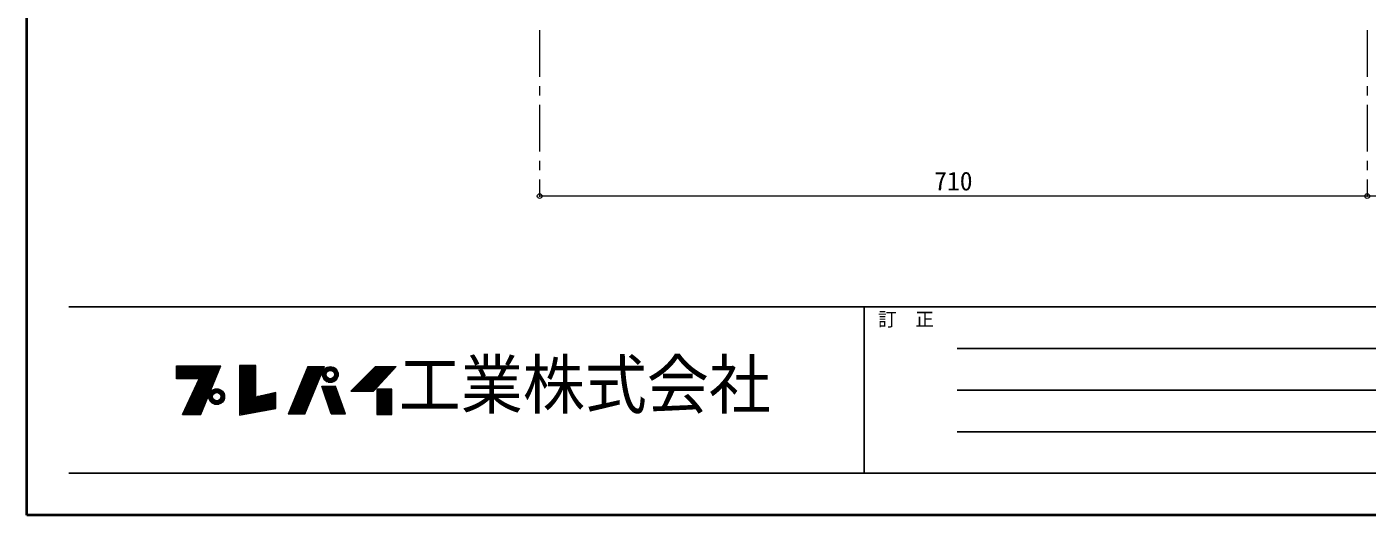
# Model space of a CAD drawing. Units: millimetres at full size, sheet at 1:8; details may follow other scales. Extents: x -1695 to 1545, y -1111 to 1137.
# Drawn here: x -1695 to -545, y -1111 to -692 of the extents above; entities that cross this region are included whole.
import ezdxf
from ezdxf.enums import TextEntityAlignment as Align

# ---------------------------------------------------------------- set-up
doc = ezdxf.new("R2010")
doc.units = ezdxf.units.MM
doc.header["$LTSCALE"] = 8
doc.header["$PDMODE"] = 32
doc.header["$PDSIZE"] = 4
doc.linetypes.add('CHAIN1', pattern=[8, 5, -1, 1, -1])
doc.layers.add('0-0_ﾚｲﾔ1', color=4, linetype='Continuous', lineweight=9)
doc.styles.add('ＭＳ ゴシック', font='')
doc.styles.get('ＭＳ ゴシック').set_extended_font_data('MS Gothic')

msp = doc.modelspace()

# ---------------------------------------------------------------- linework, layer by layer
at = {"layer": '0-0_ﾚｲﾔ1', "color": 1, "lineweight": 40}
for p, q in [((-1695.137, -1110.909), (-1695.137, 1137.091)), ((1544.863, -1110.909), (-1695.137, -1110.909))]:
    msp.add_line(p, q, dxfattribs=at)
at = {"layer": '0-0_ﾚｲﾔ1', "linetype": 'CHAIN1'}
for p, q in [((-1255.137, -694.509), (-1255.137, -836.909)), ((-545.137, -694.509), (-545.137, -836.909))]:
    msp.add_line(p, q, dxfattribs=at)
at = {"layer": '0-0_ﾚｲﾔ1'}
for p, q in [((-545.137, -836.909), (-1255.137, -836.909)), ((-45.137, -836.909), (-545.137, -836.909))]:
    msp.add_line(p, q, dxfattribs=at)
at = {"layer": '0-0_ﾚｲﾔ1', "color": 6, "lineweight": 25}
for p, q in [((-1659.137, -932.052), (1508.863, -932.052)), ((-976.852, -932.052), (-976.852, -1074.909)), ((-896.852, -967.766), (-153.995, -967.766)), ((-153.995, -1003.481), (-896.852, -1003.481)), ((-153.995, -1039.195), (-896.852, -1039.195)), ((1508.863, -1074.909), (-1659.137, -1074.909))]:
    msp.add_line(p, q, dxfattribs=at)
at = {"layer": '0-0_ﾚｲﾔ1', "color": 7, "lineweight": 18}
for p, q in [((-1566.795, -983.069), (-1528.867, -983.069)), ((-1566.795, -983.405), (-1529.006, -983.405)), ((-1566.795, -983.909), (-1529.215, -983.909)), ((-1566.795, -984.413), (-1529.423, -984.413)), ((-1566.795, -984.917), (-1529.631, -984.917)), ((-1566.795, -985.589), (-1529.909, -985.589)), ((-1530.118, -986.093), (-1566.795, -986.093)), ((-1566.795, -986.597), (-1530.326, -986.597)), ((-1566.795, -987.101), (-1530.535, -987.101)), ((-1566.795, -987.605), (-1530.743, -987.605)), ((-1566.795, -988.109), (-1530.952, -988.109)), ((-1566.795, -988.445), (-1531.091, -988.445)), ((-1545.963, -1024.397), (-1528.659, -982.565)), ((-1512.699, -982.397), (-1512.699, -1024.901)), ((-1498.755, -982.397), (-1512.699, -982.397)), ((-1512.699, -983.069), (-1498.755, -983.069)), ((-1512.699, -983.405), (-1498.755, -983.405)), ((-1512.699, -983.909), (-1498.755, -983.909)), ((-1512.699, -984.413), (-1498.755, -984.413)), ((-1512.699, -984.917), (-1498.755, -984.917)), ((-1512.699, -985.589), (-1498.755, -985.589)), ((-1512.699, -986.093), (-1498.755, -986.093)), ((-1512.699, -986.597), (-1498.755, -986.597)), ((-1512.699, -987.101), (-1498.755, -987.101)), ((-1512.699, -987.605), (-1498.755, -987.605)), ((-1512.699, -988.109), (-1498.755, -988.109)), ((-1512.699, -988.445), (-1498.755, -988.445)), ((-1454.067, -983.237), (-1470.867, -1024.061)), ((-1456.587, -1024.061), (-1439.619, -983.237)), ((-1456.21, -988.445), (-1441.783, -988.445)), ((-1456.072, -988.109), (-1441.644, -988.109)), ((-1455.864, -987.605), (-1441.434, -987.605)), ((-1455.657, -987.101), (-1441.225, -987.101)), ((-1455.449, -986.597), (-1441.015, -986.597)), ((-1455.242, -986.093), (-1440.806, -986.093)), ((-1455.034, -985.589), (-1440.596, -985.589)), ((-1454.758, -984.917), (-1440.317, -984.917)), ((-1454.551, -984.413), (-1440.123, -984.413)), ((-1454.343, -983.909), (-1439.898, -983.909)), ((-1454.067, -983.237), (-1439.619, -983.237)), ((-1441.376, -988.613), (-1438.014, -988.613)), ((-1441.062, -987.605), (-1437.317, -987.605)), ((-1440.751, -986.933), (-1436.411, -986.933)), ((-1440.222, -986.093), (-1429.271, -986.093)), ((-1439.657, -985.421), (-1429.836, -985.421)), ((-1438.684, -984.581), (-1430.809, -984.581)), ((-1437.504, -983.909), (-1431.99, -983.909)), ((-1428.742, -986.933), (-1433.082, -986.933)), ((-1428.431, -987.605), (-1432.176, -987.605)), ((-1428.117, -988.613), (-1431.479, -988.613)), ((-1401.147, -988.445), (-1382.967, -988.445)), ((-1400.811, -988.109), (-1382.655, -988.109)), ((-1400.307, -987.605), (-1382.187, -987.605)), ((-1399.803, -987.101), (-1381.719, -987.101)), ((-1399.299, -986.597), (-1381.251, -986.597)), ((-1398.795, -986.093), (-1380.783, -986.093)), ((-1398.291, -985.589), (-1380.315, -985.589)), ((-1397.787, -1004.405), (-1378.131, -983.237)), ((-1397.619, -984.917), (-1379.691, -984.917)), ((-1397.115, -984.413), (-1379.223, -984.413)), ((-1396.611, -983.909), (-1378.755, -983.909)), ((-1566.795, -989.117), (-1531.369, -989.117)), ((-1566.795, -989.621), (-1531.577, -989.621)), ((-1566.795, -990.125), (-1531.786, -990.125)), ((-1566.795, -990.629), (-1531.994, -990.629)), ((-1566.795, -991.133), (-1532.203, -991.133)), ((-1566.795, -991.637), (-1532.411, -991.637)), ((-1566.795, -992.141), (-1532.62, -992.141)), ((-1566.795, -992.645), (-1532.828, -992.645)), ((-1566.795, -993.149), (-1533.037, -993.149)), ((-1547.307, -993.821), (-1566.795, -993.821)), ((-1561.419, -1024.397), (-1547.307, -993.821)), ((-1550.331, -1000.373), (-1536.025, -1000.373)), ((-1535.747, -999.701), (-1550.02, -999.701)), ((-1535.469, -999.029), (-1549.659, -999.029)), ((-1549.323, -998.189), (-1535.122, -998.189)), ((-1534.844, -997.517), (-1549.012, -997.517)), ((-1534.496, -996.677), (-1548.625, -996.677)), ((-1534.288, -996.173), (-1548.392, -996.173)), ((-1534.01, -995.501), (-1548.082, -995.501)), ((-1533.801, -994.997), (-1547.849, -994.997)), ((-1533.523, -994.325), (-1547.539, -994.325)), ((-1533.315, -993.821), (-1547.307, -993.821)), ((-1512.699, -989.117), (-1498.755, -989.117)), ((-1512.699, -989.621), (-1498.755, -989.621)), ((-1512.699, -990.125), (-1498.755, -990.125)), ((-1512.699, -990.629), (-1498.755, -990.629)), ((-1512.699, -991.133), (-1498.755, -991.133)), ((-1512.699, -991.637), (-1498.755, -991.637)), ((-1512.699, -992.141), (-1498.755, -992.141)), ((-1512.699, -992.645), (-1498.755, -992.645)), ((-1512.699, -993.149), (-1498.755, -993.149)), ((-1512.699, -993.821), (-1498.755, -993.821)), ((-1512.699, -994.325), (-1498.755, -994.325)), ((-1512.699, -994.997), (-1498.755, -994.997)), ((-1512.699, -995.501), (-1498.755, -995.501)), ((-1512.699, -996.173), (-1498.755, -996.173)), ((-1512.699, -996.677), (-1498.755, -996.677)), ((-1512.699, -997.517), (-1498.755, -997.517)), ((-1512.699, -998.189), (-1498.755, -998.189)), ((-1512.699, -999.029), (-1498.755, -999.029)), ((-1512.699, -999.701), (-1498.755, -999.701)), ((-1512.699, -1000.373), (-1498.755, -1000.373)), ((-1461.123, -1000.373), (-1446.741, -1000.373)), ((-1460.842, -999.701), (-1446.462, -999.701)), ((-1460.565, -999.029), (-1446.182, -999.029)), ((-1460.22, -998.189), (-1445.833, -998.189)), ((-1459.943, -997.517), (-1445.554, -997.517)), ((-1459.597, -996.677), (-1445.205, -996.677)), ((-1459.39, -996.173), (-1444.995, -996.173)), ((-1459.113, -995.501), (-1444.716, -995.501)), ((-1458.906, -994.997), (-1444.506, -994.997)), ((-1458.63, -994.325), (-1444.227, -994.325)), ((-1458.422, -993.821), (-1444.018, -993.821)), ((-1458.146, -993.149), (-1443.738, -993.149)), ((-1457.938, -992.645), (-1443.529, -992.645)), ((-1457.731, -992.141), (-1443.319, -992.141)), ((-1457.523, -991.637), (-1443.11, -991.637)), ((-1457.316, -991.133), (-1442.9, -991.133)), ((-1457.091, -990.629), (-1442.691, -990.629)), ((-1456.901, -990.125), (-1442.481, -990.125)), ((-1456.694, -989.621), (-1442.272, -989.621)), ((-1456.486, -989.117), (-1442.063, -989.117)), ((-1442.08, -1000.373), (-1430.317, -1000.373)), ((-1441.547, -990.125), (-1438.347, -990.125)), ((-1441.513, -989.453), (-1438.283, -989.453)), ((-1441.494, -990.965), (-1438.247, -990.965)), ((-1441.336, -991.805), (-1437.931, -991.805)), ((-1441.062, -992.645), (-1437.317, -992.645)), ((-1440.658, -993.485), (-1436.039, -993.485)), ((-1440.094, -994.325), (-1429.399, -994.325)), ((-1439.49, -994.997), (-1430.003, -994.997)), ((-1438.162, -996.005), (-1431.331, -996.005)), ((-1436.566, -996.677), (-1432.927, -996.677)), ((-1428.835, -993.485), (-1433.454, -993.485)), ((-1428.431, -992.645), (-1432.176, -992.645)), ((-1428.157, -991.805), (-1431.563, -991.805)), ((-1427.999, -990.965), (-1431.246, -990.965)), ((-1427.98, -989.453), (-1431.21, -989.453)), ((-1431.147, -990.125), (-1427.947, -990.125)), ((-1421.643, -1023.893), (-1430.379, -1000.205)), ((-1413.075, -1000.373), (-1394.043, -1000.373)), ((-1412.403, -999.701), (-1393.419, -999.701)), ((-1411.731, -999.029), (-1392.795, -999.029)), ((-1410.891, -998.189), (-1392.015, -998.189)), ((-1410.219, -997.517), (-1391.391, -997.517)), ((-1409.379, -996.677), (-1390.611, -996.677)), ((-1408.875, -996.173), (-1390.143, -996.173)), ((-1408.203, -995.501), (-1389.519, -995.501)), ((-1407.699, -994.997), (-1389.051, -994.997)), ((-1407.027, -994.325), (-1388.427, -994.325)), ((-1406.523, -993.821), (-1387.959, -993.821)), ((-1405.851, -993.149), (-1387.335, -993.149)), ((-1405.347, -992.645), (-1386.867, -992.645)), ((-1404.843, -992.141), (-1386.399, -992.141)), ((-1404.339, -991.637), (-1385.931, -991.637)), ((-1403.835, -991.133), (-1385.463, -991.133)), ((-1403.331, -990.629), (-1384.995, -990.629)), ((-1402.827, -990.125), (-1384.527, -990.125)), ((-1402.323, -989.621), (-1384.011, -989.621)), ((-1401.819, -989.117), (-1383.591, -989.117)), ((-1540.681, -1011.629), (-1555.526, -1011.629)), ((-1540.264, -1010.621), (-1555.035, -1010.621)), ((-1539.986, -1009.949), (-1554.75, -1009.949)), ((-1539.639, -1009.109), (-1554.363, -1009.109)), ((-1554.052, -1008.437), (-1539.361, -1008.437)), ((-1539.013, -1007.597), (-1553.665, -1007.597)), ((-1538.596, -1006.589), (-1553.2, -1006.589)), ((-1538.249, -1005.749), (-1552.812, -1005.749)), ((-1537.971, -1005.077), (-1552.502, -1005.077)), ((-1537.623, -1004.237), (-1552.114, -1004.237)), ((-1551.804, -1003.565), (-1537.345, -1003.565)), ((-1536.998, -1002.725), (-1551.416, -1002.725)), ((-1536.65, -1001.885), (-1551.028, -1001.885)), ((-1536.372, -1001.213), (-1550.718, -1001.213)), ((-1538.987, -1009.109), (-1535.787, -1009.109)), ((-1538.953, -1008.437), (-1535.723, -1008.437)), ((-1538.934, -1009.949), (-1535.687, -1009.949)), ((-1538.816, -1007.597), (-1535.454, -1007.597)), ((-1538.816, -1010.621), (-1535.454, -1010.621)), ((-1538.502, -1006.589), (-1534.757, -1006.589)), ((-1538.502, -1011.629), (-1534.757, -1011.629)), ((-1538.098, -1005.749), (-1533.479, -1005.749)), ((-1537.662, -1005.077), (-1526.711, -1005.077)), ((-1536.93, -1004.237), (-1527.443, -1004.237)), ((-1536.124, -1003.565), (-1528.249, -1003.565)), ((-1534.528, -1002.725), (-1529.845, -1002.725)), ((-1526.275, -1005.749), (-1530.894, -1005.749)), ((-1525.871, -1006.589), (-1529.616, -1006.589)), ((-1525.871, -1011.629), (-1529.616, -1011.629)), ((-1525.557, -1007.597), (-1528.919, -1007.597)), ((-1525.557, -1010.621), (-1528.919, -1010.621)), ((-1525.439, -1009.949), (-1528.686, -1009.949)), ((-1525.42, -1008.437), (-1528.65, -1008.437)), ((-1528.587, -1009.109), (-1525.387, -1009.109)), ((-1512.699, -1001.213), (-1498.755, -1001.213)), ((-1512.699, -1001.885), (-1498.755, -1001.885)), ((-1512.699, -1002.725), (-1498.755, -1002.725)), ((-1512.699, -1003.565), (-1498.755, -1003.565)), ((-1512.699, -1004.237), (-1498.755, -1004.237)), ((-1512.699, -1005.077), (-1498.755, -1005.077)), ((-1512.699, -1005.749), (-1498.755, -1005.749)), ((-1512.699, -1006.589), (-1498.755, -1006.589)), ((-1512.699, -1007.597), (-1498.755, -1007.597)), ((-1512.699, -1008.437), (-1498.755, -1008.437)), ((-1512.699, -1009.109), (-1498.755, -1009.109)), ((-1512.699, -1009.949), (-1481.451, -1009.949)), ((-1512.699, -1010.621), (-1481.451, -1010.621)), ((-1512.699, -1011.629), (-1481.451, -1011.629)), ((-1481.451, -1009.109), (-1497.25, -1009.109)), ((-1481.451, -1008.437), (-1494.24, -1008.437)), ((-1481.451, -1007.597), (-1490.479, -1007.597)), ((-1481.451, -1006.589), (-1485.965, -1006.589)), ((-1465.751, -1011.629), (-1451.419, -1011.629)), ((-1465.336, -1010.621), (-1451, -1010.621)), ((-1465.059, -1009.949), (-1450.721, -1009.949)), ((-1464.713, -1009.109), (-1450.371, -1009.109)), ((-1464.437, -1008.437), (-1450.093, -1008.437)), ((-1464.091, -1007.597), (-1449.744, -1007.597)), ((-1463.676, -1006.589), (-1449.325, -1006.589)), ((-1463.331, -1005.749), (-1448.975, -1005.749)), ((-1463.054, -1005.077), (-1448.696, -1005.077)), ((-1462.709, -1004.237), (-1448.347, -1004.237)), ((-1462.432, -1003.565), (-1448.068, -1003.565)), ((-1462.086, -1002.725), (-1447.719, -1002.725)), ((-1461.741, -1001.885), (-1447.369, -1001.885)), ((-1461.459, -1001.213), (-1447.09, -1001.213)), ((-1441.788, -1001.213), (-1430.007, -1001.213)), ((-1441.555, -1001.885), (-1429.759, -1001.885)), ((-1441.263, -1002.725), (-1429.449, -1002.725)), ((-1440.971, -1003.565), (-1429.139, -1003.565)), ((-1440.737, -1004.237), (-1428.892, -1004.237)), ((-1440.445, -1005.077), (-1428.582, -1005.077)), ((-1440.212, -1005.749), (-1428.334, -1005.749)), ((-1439.92, -1006.589), (-1428.024, -1006.589)), ((-1439.57, -1007.597), (-1427.652, -1007.597)), ((-1439.278, -1008.437), (-1427.343, -1008.437)), ((-1439.044, -1009.109), (-1427.095, -1009.109)), ((-1438.752, -1009.949), (-1426.785, -1009.949)), ((-1438.519, -1010.621), (-1426.537, -1010.621)), ((-1438.169, -1011.629), (-1426.165, -1011.629)), ((-1417.107, -1004.405), (-1397.787, -1004.405)), ((-1416.267, -1003.565), (-1397.007, -1003.565)), ((-1415.427, -1002.725), (-1396.227, -1002.725)), ((-1414.587, -1001.885), (-1395.447, -1001.885)), ((-1413.915, -1001.213), (-1394.823, -1001.213)), ((-1394.763, -1003.565), (-1381.995, -1003.565)), ((-1394.763, -1004.237), (-1381.995, -1004.237)), ((-1394.763, -1005.077), (-1381.995, -1005.077)), ((-1394.763, -1005.749), (-1381.995, -1005.749)), ((-1394.763, -1006.589), (-1381.995, -1006.589)), ((-1394.763, -1007.597), (-1381.995, -1007.597)), ((-1394.763, -1008.437), (-1381.995, -1008.437)), ((-1394.763, -1009.109), (-1381.995, -1009.109)), ((-1394.763, -1009.949), (-1381.995, -1009.949)), ((-1394.763, -1010.621), (-1381.995, -1010.621)), ((-1394.763, -1011.629), (-1381.995, -1011.629)), ((-1545.198, -1022.549), (-1560.566, -1022.549)), ((-1544.851, -1021.709), (-1560.178, -1021.709)), ((-1544.503, -1020.869), (-1559.79, -1020.869)), ((-1544.086, -1019.861), (-1559.325, -1019.861)), ((-1543.739, -1019.021), (-1558.937, -1019.021)), ((-1543.322, -1018.013), (-1558.472, -1018.013)), ((-1543.044, -1017.341), (-1558.162, -1017.341)), ((-1542.696, -1016.501), (-1557.774, -1016.501)), ((-1542.349, -1015.661), (-1557.387, -1015.661)), ((-1542.001, -1014.821), (-1556.999, -1014.821)), ((-1541.654, -1013.981), (-1556.611, -1013.981)), ((-1541.376, -1013.309), (-1556.301, -1013.309)), ((-1541.029, -1012.469), (-1555.913, -1012.469)), ((-1538.098, -1012.469), (-1533.479, -1012.469)), ((-1537.534, -1013.309), (-1526.839, -1013.309)), ((-1536.93, -1013.981), (-1527.443, -1013.981)), ((-1535.876, -1014.821), (-1528.497, -1014.821)), ((-1534.006, -1015.661), (-1530.367, -1015.661)), ((-1526.275, -1012.469), (-1530.894, -1012.469)), ((-1512.699, -1012.469), (-1481.451, -1012.469)), ((-1512.699, -1013.309), (-1481.451, -1013.309)), ((-1512.699, -1013.981), (-1481.451, -1013.981)), ((-1512.699, -1014.821), (-1481.451, -1014.821)), ((-1512.699, -1015.661), (-1481.451, -1015.661)), ((-1512.699, -1016.501), (-1481.451, -1016.501)), ((-1512.699, -1017.341), (-1481.451, -1017.341)), ((-1512.699, -1018.013), (-1481.451, -1018.013)), ((-1512.699, -1019.021), (-1481.451, -1019.021)), ((-1512.699, -1019.861), (-1485.127, -1019.861)), ((-1512.699, -1020.869), (-1490.641, -1020.869)), ((-1512.699, -1021.709), (-1495.236, -1021.709)), ((-1512.699, -1022.549), (-1499.832, -1022.549)), ((-1470.244, -1022.549), (-1455.958, -1022.549)), ((-1469.899, -1021.709), (-1455.609, -1021.709)), ((-1469.553, -1020.869), (-1455.26, -1020.869)), ((-1469.138, -1019.861), (-1454.841, -1019.861)), ((-1468.793, -1019.021), (-1454.492, -1019.021)), ((-1468.378, -1018.013), (-1454.073, -1018.013)), ((-1468.101, -1017.341), (-1453.793, -1017.341)), ((-1467.755, -1016.501), (-1453.444, -1016.501)), ((-1467.41, -1015.661), (-1453.095, -1015.661)), ((-1467.064, -1014.821), (-1452.746, -1014.821)), ((-1466.718, -1013.981), (-1452.397, -1013.981)), ((-1466.442, -1013.309), (-1452.118, -1013.309)), ((-1466.096, -1012.469), (-1451.769, -1012.469)), ((-1437.877, -1012.469), (-1425.856, -1012.469)), ((-1437.603, -1013.309), (-1425.546, -1013.309)), ((-1437.351, -1013.981), (-1425.298, -1013.981)), ((-1437.059, -1014.821), (-1424.988, -1014.821)), ((-1436.767, -1015.661), (-1424.678, -1015.661)), ((-1436.475, -1016.501), (-1424.369, -1016.501)), ((-1436.184, -1017.341), (-1424.059, -1017.341)), ((-1435.95, -1018.013), (-1423.811, -1018.013)), ((-1435.6, -1019.021), (-1423.439, -1019.021)), ((-1435.251, -1019.861), (-1423.13, -1019.861)), ((-1434.957, -1020.869), (-1422.758, -1020.869)), ((-1434.666, -1021.709), (-1422.448, -1021.709)), ((-1434.374, -1022.549), (-1422.138, -1022.549)), ((-1394.763, -1012.469), (-1381.995, -1012.469)), ((-1394.763, -1013.309), (-1381.995, -1013.309)), ((-1394.763, -1013.981), (-1381.995, -1013.981)), ((-1394.763, -1014.821), (-1381.995, -1014.821)), ((-1394.763, -1015.661), (-1381.995, -1015.661)), ((-1394.763, -1016.501), (-1381.995, -1016.501)), ((-1394.763, -1017.341), (-1381.995, -1017.341)), ((-1394.763, -1018.013), (-1381.995, -1018.013)), ((-1394.763, -1019.021), (-1381.995, -1019.021)), ((-1394.763, -1019.861), (-1381.995, -1019.861)), ((-1394.763, -1020.869), (-1381.995, -1020.869)), ((-1394.763, -1021.709), (-1381.995, -1021.709)), ((-1394.763, -1022.549), (-1381.995, -1022.549)), ((-1561.419, -1024.397), (-1545.963, -1024.397)), ((-1545.615, -1023.557), (-1561.031, -1023.557)), ((-1512.699, -1023.557), (-1505.346, -1023.557)), ((-1456.587, -1024.061), (-1470.867, -1024.061)), ((-1470.659, -1023.557), (-1456.377, -1023.557)), ((-1434.023, -1023.557), (-1421.766, -1023.557)), ((-1433.907, -1023.893), (-1421.643, -1023.893)), ((-1394.763, -1023.557), (-1381.995, -1023.557))]:
    msp.add_line(p, q, dxfattribs=at)
for points in [[(-1566.795, -993.821), (-1566.795, -982.565), (-1528.659, -982.565)], [(-1512.699, -1024.901), (-1481.451, -1019.189), (-1481.451, -1005.581), (-1498.755, -1009.445), (-1498.755, -982.397)], [(-1417.107, -1004.405), (-1395.939, -983.237), (-1378.131, -983.237)], [(-1433.907, -1023.893), (-1442.139, -1000.205), (-1430.379, -1000.205)]]:
    msp.add_lwpolyline(points, dxfattribs=at)
msp.add_lwpolyline([(-1394.763, -1002.725), (-1394.763, -1024.397), (-1381.995, -1024.397), (-1381.995, -1002.725)], close=True, dxfattribs=at)
for centre, radius in [((-1434.747, -990.125), 6.8), ((-1434.747, -990.125), 3.6), ((-1532.187, -1009.109), 6.8), ((-1532.187, -1009.109), 3.6)]:
    msp.add_circle(centre, radius, dxfattribs=at)
at = {"layer": '0-0_ﾚｲﾔ1', "color": 1}
for p in [(-1255.137, -836.909), (-545.137, -836.909)]:
    msp.add_point(p, dxfattribs=at)

# ---------------------------------------------------------------- texts
at = {"layer": '0-0_ﾚｲﾔ1', "color": 7, "style": 'ＭＳ ゴシック'}
for s, height, p in [('710', 16.13, (-916.637, -836.909)), ('訂\u3000正', 11.73, (-964.852, -952.052))]:
    msp.add_text(s, height=height, dxfattribs=at).set_placement(p, align=Align.BOTTOM_LEFT)
at = {"layer": '0-0_ﾚｲﾔ1', "color": 7, "style": 'ＭＳ ゴシック', "width": 0.95}
msp.add_text('工業株式会社', height=41.06, dxfattribs=at).set_placement((-1375.995, -1031.481), align=Align.BOTTOM_LEFT)

doc.saveas('drawing.dxf')
